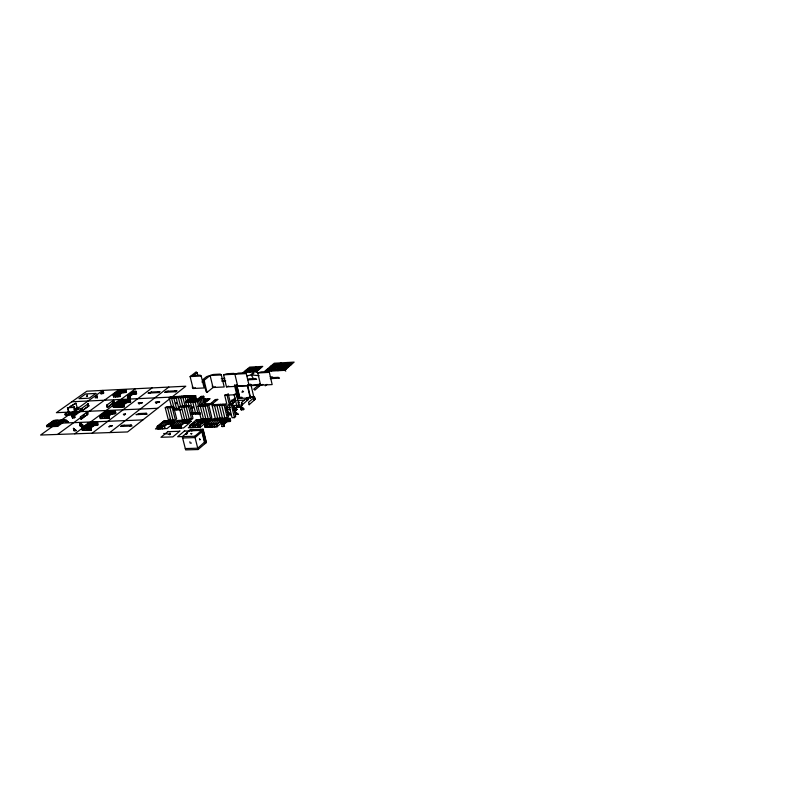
<?xml version="1.0" encoding="UTF-8"?>
<svg xmlns="http://www.w3.org/2000/svg" width="812" height="812" viewBox="0 0 812 812"><rect width="100%" height="100%" fill="white"/><g stroke="black" fill="none" stroke-linecap="round" stroke-linejoin="round"><path stroke-width="1.22" d="M81.921 410.923L81.352 408.862L81.921 410.923L88.711 406.01L88.082 403.726L88.711 406.01M88.041 406.355L82.053 410.821L81.423 408.527L87.747 404.102L88.143 405.513L87.544 404.112M88.853 405.767L87.899 406.599L87.483 404.305M97.369 397.667L95.207 397.86C96.872 390.531 98.11 402.671 96.801 395.586M100.972 393.718L102.647 391.191L103.002 392.511L101.815 392.572L103.398 392.226L103.165 390.816L103.774 393.059L100.972 393.718L101.754 393.15M102.231 392.369L103.165 390.816M106.89 405.3L107.316 407.472L113.304 402.904L112.797 400.661M113.304 402.904L112.665 400.752L113.396 402.062L113.538 400.255L113.944 402.559L107.316 407.472M113.284 403.056L114.096 402.316M225.858 409.004L226.995 407.319L227.593 409.755L226.852 410.395L226.254 408.04M242.098 404.965L241.509 402.529L241.976 405.066L232.506 405.564M248.076 399.656L247.335 397.494L248.076 399.656L241.925 405.158L241.448 402.884M248.563 402.569L249.203 404.66M255.151 399.342L254.4 397.169L255.151 399.342L249.081 404.762M190.515 429.721L182.284 436.673L185.643 449.889L198.067 449.533L206.4 442.438L203.122 429.274L190.272 429.731L189.226 431.131M224.396 426.432L223.889 423.742L229.299 419.022L226.944 419.114L221.524 423.834L222.021 426.513L224.396 426.432L223.96 423.996L221.585 424.087M228.314 421.012L227.563 421.672L230.669 420.92L230.06 418.363L227.695 418.454M234.445 417.642L235.683 416.556L232.618 403.808L230.212 403.919L228.954 404.985L232.039 417.744L234.445 417.642L231.369 404.883L232.618 403.808M238.149 414.374L235.561 412.07L235.805 414.465L238.149 414.374L235.561 412.07M240.616 407.533L241.154 409.796L244.209 409.065L241.296 406.7L241.154 408.578L242.889 408.203L241.174 406.812M199.113 430.786L200.391 429.375L201.528 430.441L204.817 443.616L206.4 442.438M229.431 419.54L224.021 424.27L221.646 424.351M222.021 426.513L224.518 426.32M235.805 414.465L238.271 414.262M241.154 409.796L243.6 409.593L240.687 407.238L242.524 408.517M204.644 442.043L197.732 448.204L185.309 448.569M254.877 398.763C254.298 399.94 254.552 397.078 254.643 397.159M227.127 419.266L229.36 419.276M235.257 412.191L235.927 414.364M290.726 363.796L291.904 363.725L286.017 364.06L291.275 363.319M223.452 422.778L226.944 419.114M285.601 369.216L286.159 368.729L279.673 369.541L285.601 369.216L284.971 368.8M288.767 366.466L289.316 365.979L282.86 366.791L288.767 366.466L288.138 366.039M284.687 370.343L294.127 362.111L274.233 363.238L264.58 371.429L284.687 370.343L285.783 371.084M229.552 418.799C223.371 419.753 230.902 417.206 229.928 420.342L230.06 418.363M248.624 402.214L254.166 397.575L254.268 400.214L253.933 397.778M247.447 399.382L246.736 398.012M205.05 427.163L217.108 426.716L223.462 421.195L222.813 418.647L210.876 419.114M222.326 420.2L224.721 420.108L225.98 419.012L210.247 419.662L222.305 419.083L222.681 420.616L222.813 418.647M227.228 417.926L228.476 416.84L225.401 404.132L213.444 404.65L212.176 405.716L215.281 418.393L227.228 417.926L224.142 405.198L225.401 404.132M227.39 414.83L231.085 414.556L228.202 412.374M234.465 411.643L237.094 409.36M251.659 396.906L250.603 397.819L247.67 385.406L248.736 384.502M265.25 385.852L266.935 384.38M277.958 370.708L287.468 362.487M204.665 424.717L205.111 427.132L204.604 424.463L216.611 424.016L222.052 419.307L222.681 421.854L220.326 421.946M222.305 419.083L222.803 421.743L220.275 421.946M241.509 402.529L247.092 397.89M247.569 399.088L247.569 397.484M222.183 419.824L216.733 424.534L204.736 424.98M237.063 409.36L234.16 407.005L235.754 408.507L233.551 407.533L234.14 409.989L236.454 409.887L233.551 407.533M234.749 409.461L234.018 410.09L236.333 409.999L233.653 407.827M200.473 439.373L199.803 439.962L199.468 438.632M219.961 419.175L214.185 424.108L214.754 426.777M227.472 412.79L228.091 412.263L226.903 412.303M238.444 403.331L239.043 402.813L238.718 401.483M214.307 424.361L214.693 426.777L214.246 424.097M284.058 364.172L285.225 364.101L279.369 364.426L284.606 363.695M228.385 412.364L230.963 414.668M250.289 385.67L272.162 384.583L269.351 372.353L268.163 371.51L261.22 371.886L257.78 372.972L260.611 385.152L254.897 390.085L253.73 389.202L257.171 386.248L262.895 384.421M278.881 369.582L279.44 369.095L272.984 369.907L278.881 369.582L278.262 369.166M282.068 366.831L282.627 366.344L276.192 367.156L282.068 366.831L281.449 366.415M207.456 427.041L206.948 424.371L212.764 419.459M217.555 419.266L211.77 424.199L212.338 426.868M211.709 424.564L212.277 426.868L211.83 424.189M209.861 426.96L209.415 424.28M235.399 400.834L234.607 398.662L230.537 402.316M231.978 404L235.247 400.722M238.454 398.367L239.52 397.454L236.586 385.111L235.51 386.015L238.566 398.459L250.248 397.931L253.76 396.804L250.847 384.401L248.502 384.512L247.325 385.517L235.622 386.096L234.485 385.213L236.82 385.101L239.753 397.444L238.566 398.459L237.439 397.555L234.485 385.213M231.877 404.193L236.18 400.509M184.76 430.756L177.655 436.714L194.728 436.257L203.122 429.274M272.193 369.947L272.761 369.46L266.316 370.272L272.193 369.947L271.584 369.531M275.4 367.197L275.958 366.719L269.554 367.521L275.4 367.197L274.791 366.78M226.995 407.319L226.852 409.177L226.386 407.837M271.259 371.064L280.83 362.862M215.16 419.368L209.354 424.28L209.922 426.96M201.853 431.761L195.063 437.587L182.619 438.003M206.573 423.417L210.115 419.763L222.052 419.307M235.561 399.626L235.439 398.134M206.887 424.737L207.517 427.041M231.684 403.767L235.419 401.057L234.851 398.448L235.439 399.93M277.41 364.537L278.587 364.476L272.751 364.801L277.968 364.06M191.246 434.126L191.926 433.547L190.688 433.588M190.191 426.198L188.323 427.762L200.249 427.335L206.705 421.834L206.055 419.296L196.616 419.672M205.619 420.839L207.984 420.748L209.263 419.662L195.966 420.21L205.537 419.733L205.913 421.255L206.055 419.296M210.531 418.586L211.8 417.5L208.684 404.863L199.224 405.269L197.935 406.335L201.082 418.951L210.531 418.586L207.415 405.919L208.684 404.863M267.493 370.201L268.062 369.714M270.721 367.46L271.279 366.973M273.918 364.74L274.476 364.263M230.303 402.326L234.607 398.662M204.604 424.463L210.115 419.763M210.308 419.916L219.839 419.54M230.923 401.301L232.75 400.692M241.763 392.064L243.57 391.475M190.323 425.255L190.769 427.65L190.262 424.991L199.752 424.646L205.284 419.956L205.913 422.494L201.214 422.666M205.537 419.733L206.035 422.382L203.721 422.473M205.345 420.21L203.152 420.19M205.406 420.474L199.874 425.163L190.384 425.508M197.357 424.727L197.925 427.386L197.417 424.727L203.213 419.824M203.528 422.585L204.299 421.925M203.589 422.585L204.36 421.925M186.344 434.258L187.014 433.689L186.658 432.319M201.183 422.128L203.03 420.565M193.043 429.903L191.693 431.05M222.995 404.234L221.737 405.3L224.833 418.018M218.215 404.447L216.946 405.503L220.052 418.21M200.838 419.916L194.961 424.818L195.469 427.477L195.093 425.072M197.874 422.991L199.782 421.428M220.6 404.335L219.341 405.401L222.437 418.119M192.251 423.955L194.109 422.392M252.735 373.256L250.624 375.032L247.041 375.885M215.83 404.549L214.561 405.614L217.667 418.302M228.273 394.104L227.045 395.129L230.07 407.654L227.715 407.756L224.691 395.241L228.273 394.104L230.74 404.335M259.292 368.09L260.449 368.029L254.653 368.343L259.86 367.613M253.324 373.226L251.223 375.002L253.1 378.037M253.851 373.205L251.74 374.971L259.13 375.692M198.463 420.007L192.576 424.909L193.083 427.569L192.647 425.163M198.209 420.484L196.037 420.464M257.191 370.759L257.769 370.282L251.375 371.084L257.191 370.759L256.602 370.343M256.227 371.876L262.743 366.405L249.649 367.136L243.052 372.586L256.227 371.876L257.252 372.617M235.622 386.096L237.195 384.858M190.262 424.991L195.834 420.322L205.284 419.956M250.593 371.125L251.172 370.637L244.808 371.439L250.593 371.125L250.015 370.698M249.629 372.231L256.186 366.77M180 430.928L172.875 436.876L160.969 437.272L168.175 431.345M204.756 404.812L211.658 404.508L217.778 399.413L215.484 399.514L209.354 404.609L210.876 404.122M186.983 421.986L187.125 420.037L187.755 422.555L184.689 423.296M181.35 427.883L180.771 425.6L171.271 426.067L171.86 428.34L181.35 427.883L180.711 425.346L186.344 420.687L186.973 423.214M189.094 421.479L190.384 420.393L191.439 421.387L186.75 421.56M191.683 419.317L192.972 418.251L189.815 405.685L180.477 406.091L179.168 407.147L182.345 419.682L191.683 419.317L188.526 406.741L189.815 405.685M252.725 368.455L253.872 368.384L248.107 368.709L253.293 367.968M176.498 428.168L175.991 425.529L181.959 420.646M186.598 420.474L177.148 420.941L186.598 420.474L187.105 423.103L184.811 423.184L184.334 421.509M245.965 371.378L246.543 370.891M249.264 368.638L249.832 368.161M169.627 434.826L170.307 434.268L169.952 432.897M186.405 420.941L181.705 421.123M186.466 421.195L180.843 425.864L171.474 426.209L173.362 424.666M206.319 404.965L205.04 406.02L208.166 418.677M178.467 425.691L178.863 428.086L178.407 425.437L184.314 420.555M184.628 423.296L185.471 422.646M190.627 418.342L189.338 419.408L186.181 406.842L187.481 405.787M173.758 425.864L174.144 428.259L173.697 425.61L179.625 420.738M204.624 403.128L209.851 398.814L203.792 399.088M203.944 405.066L202.665 406.122L205.801 418.769M203.883 401.96L207.567 398.915M207.801 398.905L206.695 399.819L208.745 399.727M176.113 425.782L176.559 428.168M171.992 428.228L171.342 425.701L177.016 421.052L186.344 420.687M177.808 420.403L187.125 420.037M197.397 401.696L203.7 396.55L201.376 396.662M164.907 428.482L164.318 426.219L157.244 426.584L157.832 428.848L164.907 428.482L164.247 425.965L169.962 421.327L170.601 423.834L168.338 423.915M170.601 423.834L173.758 423.093L167.099 428.533L155.447 428.959L158.32 426.635M172.753 422.098L174.062 421.032L175.077 422.017L170.429 422.189M175.382 419.956L176.681 418.89L173.504 406.396L166.561 406.7L165.242 407.756L168.449 420.23L175.382 419.956L172.185 407.451L173.504 406.396M198.108 413.988L194.971 401.493L201.315 396.337L203.639 396.307L197.336 401.443L185.715 401.981L193.337 395.748M170.094 421.834L164.379 426.473L157.447 426.736L163.192 422.098M194.951 401.564L201.609 396.652M196.342 400.752L200.117 397.687M168.277 423.915L169.14 423.265M221.311 374.931L210.105 375.53L213.028 387.507L224.213 386.959L221.311 374.931L220.245 374.099L213.526 374.454L206.664 376.595L203.041 379.478L206.004 391.516L207.04 392.389L213.028 387.507L215.302 386.796M186.811 406.447L185.664 401.92L197.306 401.392L203.639 396.226L205.862 405.259M167.962 421.195L161.913 426.046L162.491 428.675M162.035 426.3L162.43 428.675L161.974 426.046M193.916 400.56L192.637 401.605L195.783 414.079L195.357 412.597M193.835 400.732L192.688 401.92M170.226 421.103C154.036 423.509 170.55 418.058 170.611 422.616L170.753 420.677L171.403 423.184M170.023 421.57L163.253 421.732M165.638 421.286L159.578 426.138L160.096 428.766L159.71 426.391M185.136 405.888L183.837 406.944L187.004 419.499M190.302 401.767L191.591 400.671M168.449 420.23L169.759 419.165M197.357 401.707L185.775 402.224L186.983 400.925L198.605 400.397L186.953 400.955M188.333 400.143L189.582 399.139L191.926 399.007M157.964 428.736L157.315 426.219L163.06 421.59L169.962 421.327M163.862 420.941L170.753 420.677M188.942 400.935L194.241 396.672L195.499 401.158M182.801 405.99L181.502 407.045L184.669 419.591M189.115 401.29L194.596 396.855L195.469 400.387M189.754 396.936L191.033 395.86M186.547 396.378L191.084 396.165L181.969 396.591M194.464 396.956L192.221 397.058L193.368 395.901L170.408 396.987L172.621 396.885L171.576 398.032M188.739 395.962L187.46 396.987L188.313 400.346M187.45 397.048L188.597 396.124M185.217 397.403L186.445 396.073M171.19 406.497L169.87 407.553L173.068 420.048M182.923 397.504L184.151 396.175M207.04 392.389L204.076 380.32L210.105 375.53M178.285 397.474L179.584 396.398M168.876 406.599L167.556 407.654L170.753 420.139M181.868 396.286L180.589 397.301L182.852 406.264M180.579 397.362L181.786 396.449M176.011 397.586L177.31 396.5M177.219 396.662L176.123 397.829M175.027 396.611L173.727 397.687L176.864 409.918L176.519 408.446M197.032 401.26L195.641 395.637L170.49 396.824L169.302 398.144L170.591 397.129M172.753 396.713L171.454 397.789L174.59 410.009L174.245 408.537L178.741 408.345M129.798 426.077L131.168 425.011L132.062 425.995L120.765 426.422L122.145 425.346L131.168 425.011M144.922 414.272L146.241 413.237L147.155 414.181L136 414.638L139.552 413.521L146.241 413.237M175.828 391.749L177.057 390.775L166.186 391.313L164.937 392.277L175.828 391.749L174.874 390.887M193.54 375.53L197.164 372.708L196.169 371.896L190.12 376.595L193.083 388.501L204.127 387.953L201.193 376.007L200.178 375.174L193.54 375.53L190.12 376.595L201.193 376.007M156.127 402.925L157.274 402.031M156.219 403.016L159.7 401.92L155.295 402.123L156.219 403.016L157.498 402.021M138.223 414.546L139.552 413.521M109.732 432.583L168.815 387.07M158.797 392.572L160.045 391.617L151.438 392.034L148.028 393.099L158.797 392.572L157.893 391.719M110.199 425.803L108.798 426.868L112.421 425.721L110.199 425.803L110.554 426.229M125.525 414.1L124.185 415.135L123.322 414.201L125.525 414.1L124.003 414.587M139.045 403.797L142.516 402.701L138.162 402.904L139.045 403.797L140.557 402.793M150.179 392.998L151.438 392.034M92.132 433.202L152.037 387.913M81.799 428.157C104.819 429.924 77.495 423.671 82.408 430.36L91.188 430.035L90.66 427.477L96.699 422.95L97.369 425.386L93.025 425.559L93.867 424.92M97.369 425.386L98.211 424.757L97.541 422.321L88.802 422.666M112.827 413.765L112.32 411.268M127.768 402.539L127.322 400.072M129.93 401.301L130.082 399.484L130.702 401.849L129.92 402.437L129.291 400.072L118.603 400.57L112.919 404.782L113.426 407.259L112.98 405.026L123.728 404.538L112.848 405.117M99.906 416.251L100.363 418.515L109.052 418.17L108.534 415.642L114.36 411.268L115.01 413.673L110.706 413.856M115.01 413.673L115.822 413.064L115.172 410.659L106.524 411.034M113.426 407.259L124.165 406.782L123.657 404.295L129.291 400.072M96.841 423.448L90.792 427.975L82.012 428.3M127.555 396.429C133.036 396.52 124.977 395.109 128.113 398.55L130.326 398.357L129.707 396.002L135.218 391.892L135.827 394.226L136.599 393.658L135.99 391.313L133.787 391.516L134.153 392.917M88.975 430.116L88.437 427.559L94.831 422.829M95.166 425.478L96.06 424.838M110.655 413.856L115.142 413.572L114.502 411.166L115.02 412.516L115.172 410.659M119.455 404.731L120.024 406.873M129.423 399.971L130.052 402.346L125.667 402.64M114.999 405.026L115.578 407.157L115.02 404.691L121.008 400.275M100.363 418.515L109.194 418.058M110.33 411.258L104.159 415.825L104.677 418.342L104.271 416.069M125.302 400.072L119.334 404.498L119.892 406.974M88.569 427.802L89.036 430.116M128.113 398.55L130.326 398.357M134.528 393.759L133.757 394.327L135.959 394.135L135.34 391.79L135.837 393.099L135.99 391.313M96.983 422.737C77.099 425.143 96.801 419.611 97.379 424.199L97.541 422.321M112.503 411.156L106.342 415.734L106.92 418.251M121.546 404.396L122.003 406.873L121.495 404.396L127.454 399.971M96.77 423.194L88.021 423.539M106.463 415.977L106.859 418.251L106.402 415.734M84.001 428.076L84.61 430.279L84.022 427.721L90.436 423.001M120.805 400.712L129.484 400.214L118.664 400.803M128.245 398.448L127.616 396.104L133.138 391.993L135.218 391.892M133.889 394.236L133.401 391.8M133.33 392.135L135.279 392.125M82.408 430.36L91.33 429.924M86.356 427.883L86.823 430.198L86.234 427.64L92.294 423.123L92.487 423.62M107.823 411.552L101.967 415.917L102.545 418.434L102.028 415.917L107.884 411.552L114.492 411.765L108.666 416.14L99.977 416.495M117.293 404.823L117.73 407.066L117.172 404.589L122.835 400.377L123.018 400.854M132.346 393.15L127.748 396.581L129.829 396.479L135.34 392.369L133.138 391.993M86.285 427.64L92.355 423.123M117.232 404.589L122.886 400.367M82.55 430.248L81.87 427.802L87.96 423.296L96.699 422.95M118.867 400.377L129.555 399.88M74.745 433.821L82.733 427.894M83.027 427.548L113.091 405.361M114.939 403.858L135.462 388.755M100.495 418.413L99.846 416.008L105.712 411.643L114.502 411.166M105.844 411.542L114.634 411.065M76.115 430.583L73.516 428.371L73.983 430.664L76.115 430.583L73.364 428.472M79.779 423.762L80.246 426.046L83.22 425.336L80.439 423.052L80.682 424.554L81.931 424.503L80.297 423.164M117.476 394.581L117.852 396.774L117.415 394.348L122.896 390.288L123.515 392.612L126.388 391.932L125.779 389.618L119.526 389.933L125.779 389.618M107.448 407.37L106.829 405.056L113.01 400.651M126.012 391.1L125.261 389.993L118.887 390.399L125.261 389.993M80.256 424.869L81.931 424.503M73.983 430.664L76.267 430.482M80.246 426.046L81.099 425.417L80.439 423.052M120.095 396.581L119.537 394.48L113.132 394.886L113.69 396.977L120.095 396.581L119.476 394.246L125.007 390.186L125.616 392.5L121.465 392.703M125.616 392.5L126.388 391.932M113.69 396.977L113.193 394.551L118.755 390.491L125.007 390.186M122.957 390.288L117.415 394.348L117.913 396.774M79.728 423.58L82.509 425.864L80.388 425.945L79.728 423.58L81.515 424.818M125.068 390.41L118.948 390.633M116.106 392.998L113.325 395.028L119.597 394.723L125.129 390.653L118.755 390.491M86.965 414.556L81.301 419.134L80.429 416.81L81.017 419.124L88.072 414.181L87.077 411.968L87.686 413.389L87.057 413.704L86.661 412.273L86.965 414.556L86.387 412.476L87.381 414.688L87.219 411.867M121.11 390.196L115.253 394.449L115.801 396.875M121.627 389.821L121.871 391.313M115.365 394.683L115.751 396.875L115.304 394.449M80.429 416.81L86.874 412.263M57.571 434.44L80.571 417.662M82.519 416.231L84.478 414.81M86.427 413.389L119.059 389.577M66.249 422.321L68.482 422.138L65.945 420.068L66.249 422.321L68.482 422.138M72.43 417.855L74.653 417.662L71.923 415.429L74.095 416.343L72.623 414.922L75.354 417.155L72.43 417.855L71.832 415.714M65.945 420.068L68.34 422.24M57.652 426.391L64.899 421.164L64.513 419.977L53.815 420.413L46.548 425.579L46.852 426.807L57.652 426.391L57.297 425.163L64.513 419.977M82.53 409.948L75.719 414.871L65.295 415.308L64.97 414.14L75.394 413.704L81.23 409.492M72.065 415.328L72.451 416.698L74.095 416.343M87.929 405.523C89.462 405.056 87.077 402.326 88.335 405.229M74.755 411.694L78.571 408.943L78.125 407.35L74.217 409.451M64.625 420.2L57.378 425.417L46.578 425.843L53.876 420.636L58.048 420.24L50.862 425.417M75.191 412.78L75.881 412.283L74.389 406.954L67.457 407.715L68.949 413.044L75.191 412.78L73.709 407.441L74.389 406.954M65.64 420.169L66.391 422.22M60.261 420.149L53.095 425.569M75.262 409.4L78.125 407.35M54.84 424.28L56.708 422.981M52.871 426.239L40.6 435.039L127.555 431.943L185.786 386.218L86.823 391.201L56.383 412.679L157.67 408.284M60.91 420.474L102.85 390.399M74.663 411.055L76.572 409.674M102.647 391.191L103.124 393.526L101.104 393.627M102.403 391.465L102.992 393.617M56.028 420.565L48.771 425.742M48.7 425.498L55.957 420.322M64.97 414.14L68.898 411.349M50.588 424.443L52.404 423.153M68.949 413.044L69.639 412.557M86.772 396.52L87.432 396.053L87.097 394.825M67.782 407.959L68.472 407.472M75.922 403.199L70.086 406.65L75.922 403.199L77.211 407.837M189.155 430.878L192.982 429.639M214.266 400.529L217.778 399.413M211.374 403.97L212.896 403.483L204.847 403.838M238.566 398.459L242.077 397.342L237.439 397.555M279.673 369.541L281.419 368.993M237.764 386.289L234.881 374.2L233.785 373.368L227.005 373.733L223.564 374.809L226.467 386.847L228.751 386.126M185.664 401.92L189.277 400.773M185.765 402.214L191.51 401.087M196.169 400.072L198.504 399.331M250.847 384.401L247.325 385.517L250.248 397.931L249.081 397.017M120.765 426.422L124.398 425.265M250.289 385.355L259.444 384.289L260.611 385.152M206.349 399.93L209.851 398.814M251.375 371.084L253.121 370.536M221.909 380.838L224.153 380.138M279.369 364.426L281.094 363.888M276.192 367.156L277.927 366.608M286.017 364.06L287.742 363.512M272.984 369.907L274.73 369.358M282.86 366.791L284.596 366.242M192.068 396.763L195.641 395.637L187.978 401.879L189.125 406.345M164.937 392.277L168.348 391.201M202.107 381.863L204.35 381.163M234.881 374.2L238.322 373.124L245.153 372.749L246.29 373.591L249.142 385.72M254.653 368.343L256.389 367.806M193.083 388.501L195.357 387.781M221.209 378.818L224.822 378.25M271.046 365.938L291.011 364.832M246.361 369.846L259.505 369.125M267.828 368.668L287.864 367.572M223.564 374.809L246.29 373.591M257.78 372.972L269.351 372.353M248.716 378.859L255.486 378.514L256.633 379.346L247.843 379.803M271.401 377.692L278.272 377.326L279.47 378.169L270.305 378.646M202.208 382.158L204.644 382.026M222.011 381.132L225.716 380.94M192.18 387.04L192.738 387.009M212.115 386.045L212.683 386.015M236.84 384.807L237.419 384.776M259.688 383.66L260.266 383.629M133.787 391.516L135.858 391.414M226.467 386.847L247.873 385.781M133.269 391.902L135.472 391.699M113.193 394.551L119.476 394.246M86.407 396.104L87.432 396.053M127.616 396.104L129.707 396.002M71.852 401.767L172.804 397.027L170.337 397.332M184.009 396.347L190.952 396.266M113.538 400.255L113.944 402.559M130.082 399.484L119.262 400.083L129.95 399.585M194.372 396.662L169.2 397.839L171.697 407.654M224.691 395.241L236.515 394.693L239.52 407.248L232.435 407.553M169.302 398.144L194.433 396.987M127.322 400.651L129.423 400.549L123.789 404.782L113.051 405.269M190.8 397.789L193.104 397.687L193.946 401.067M200.056 397.362L202.411 397.301L204.33 405.168M189.521 398.814L191.835 398.712L192.393 400.966M198.788 398.387L201.143 398.337M198.849 398.712L196.514 400.499M87.747 404.102L88.031 406.497M188.242 399.849L190.556 399.737L191.114 402.001M196.24 399.443L199.914 399.646L197.58 399.748M251.426 396.916L253.76 396.804M254.389 400.113L254.166 397.575M203.822 400.042L208.623 399.829M188.891 401.098L191.642 400.986M106.829 405.056L107.529 407.248M112.919 404.782L123.657 404.295M67.457 407.715L73.709 407.441M237.358 400.448L244.382 400.133M175.301 403.777L176.448 403.726L176.133 402.498M81.423 408.527L82.205 410.578M113.558 407.157L124.297 406.68M77.526 408.994L82.205 408.791M237.865 402.874L239.043 402.813M165.242 407.756L172.185 407.451M179.168 407.147L188.526 406.741M197.935 406.335L207.415 405.919M212.176 405.716L224.142 405.198M228.954 404.985L231.369 404.883M71.71 412.466L75.881 412.283M191.876 407.949L193.033 407.898L192.728 406.65M174.306 408.791L178.802 408.598M227.654 407.502L230.009 407.401M237.094 407.106L239.459 407.005L238.363 406.304M173.595 410.06L181.167 409.735M113.7 413.156L115.822 413.064M225.868 408.923L227.228 408.862M235.754 408.507L234.384 408.558L234.039 407.116M241.519 408.263L242.889 408.203M226.446 409.806L229.989 409.654M72.451 416.698L73.669 416.647M99.846 416.008L108.534 415.642M99.774 416.353L108.605 415.886L109.052 418.17M190.769 412.78L200.117 412.638L190.83 413.034M191.114 414.272L200.412 413.897M231.085 414.556L228.629 414.759L227.766 410.913M61.753 423.123L142.882 419.905M79.637 423.864L82.367 425.965M46.548 425.579L57.297 425.163M170.591 421.164L174.062 421.032M186.882 420.535L190.384 420.393M198.28 420.748L195.834 420.322M219.778 419.916L217.24 419.489M93.157 425.447L97.511 425.285L96.841 422.849M183.106 422.737L190.14 422.463L183.583 427.934L171.789 428.371M203.152 421.976L206.705 421.834M230.05 421.469L227.685 421.56L227.279 419.855M81.87 427.802L90.66 427.477M157.315 426.219L164.247 425.965M171.342 425.701L180.711 425.346M221.524 423.834L223.889 423.742M190.191 425.356L199.813 424.899L200.249 427.305M204.543 424.828L216.672 424.27L217.108 426.696M190.901 427.538L200.381 427.193L199.752 424.646M205.243 427.021L217.24 426.584L216.611 424.016M167.769 431.679L179.594 431.263M184.354 431.091L201.914 430.309L205.192 443.494M169.119 434.308L170.307 434.268L163.679 433.446M185.816 433.73L187.014 433.689M204.594 441.951L205.233 441.931M191.419 443.058L190.17 443.098L189.835 441.779M270.203 376.778L272.67 377.012M236.515 394.693L235.368 393.769L234.14 394.805L237.155 407.35M240.788 407.522L243.478 409.695M71.994 415.703L74.511 417.764M203.041 379.478L204.076 380.32M205.294 399.027L207.395 400.834M210.592 403.584L211.658 404.508M223.584 419.104L224.721 420.108M196.25 400.458L197.336 401.443L198.432 405.939M196.342 400.61L197.286 401.453M206.887 419.753L207.984 420.748M55.257 425.488L62.351 420.068M72.623 414.922L73.273 417.246M72.491 415.023L72.867 416.394M71.923 415.429L72.572 417.754M68.106 409.126L68.756 411.44M73.516 428.371L74.125 430.563M80.611 417.043L81.159 419.236M75.394 413.704L75.719 414.871M86.529 412.374L87.107 414.668M90.579 427.833L91.188 430.035M87.615 404.203L88.183 406.254M112.878 400.742L113.436 402.803M123.597 404.64L124.165 406.782M129.636 396.337L130.194 398.448M125.129 390.085L125.748 392.409L123.698 392.511L123.16 390.095L123.566 392.602M127.271 400.072L127.9 402.447M173.636 425.61L174.204 428.249M170.094 421.215L170.733 423.722L168.47 423.803L167.83 421.306M167.769 421.306L168.419 423.813M167.637 421.408L167.769 421.925M178.346 425.437L178.914 428.076M177.016 421.052L177.148 421.56M178.305 397.413L180.569 406.365M178.792 408.345L179.168 409.816L176.021 397.515M181.644 420.87L181.827 421.377M190.312 401.707L193.459 414.181M185.166 397.088L186.293 401.575M194.728 436.257L198.067 449.533M182.873 397.2L185.136 406.162M202.868 429.284L206.146 442.449M192.139 396.804L190.861 398.113M189.764 396.875L190.323 399.118M197.164 372.708L197.752 375.083M201.112 398.286L202.797 405.076M201.721 403.797L202.026 405.036L200.3 406.233L203.436 418.86M199.853 399.311L201.538 406.122M198.575 400.357L199.985 406.03M214.906 419.581L215.028 420.098M214.845 419.581L214.967 420.098L212.45 419.672M229.431 418.911L229.918 421.58M231.796 399.991L232.1 401.24M241.296 406.7L241.885 409.157M240.809 407.127L241.276 409.684M246.97 398.002L247.193 400.529L246.625 398.113M246.858 397.91L247.315 400.428M242.636 390.775L242.93 392.013M253.933 397.586L254.471 399.981M114.563 411.41L105.773 411.887L114.563 411.41M95.877 393.444L89.269 398.174L78.957 398.662L85.625 393.952L95.877 393.444M165.506 422.007L165.374 421.499L165.445 422.007"/></g></svg>
